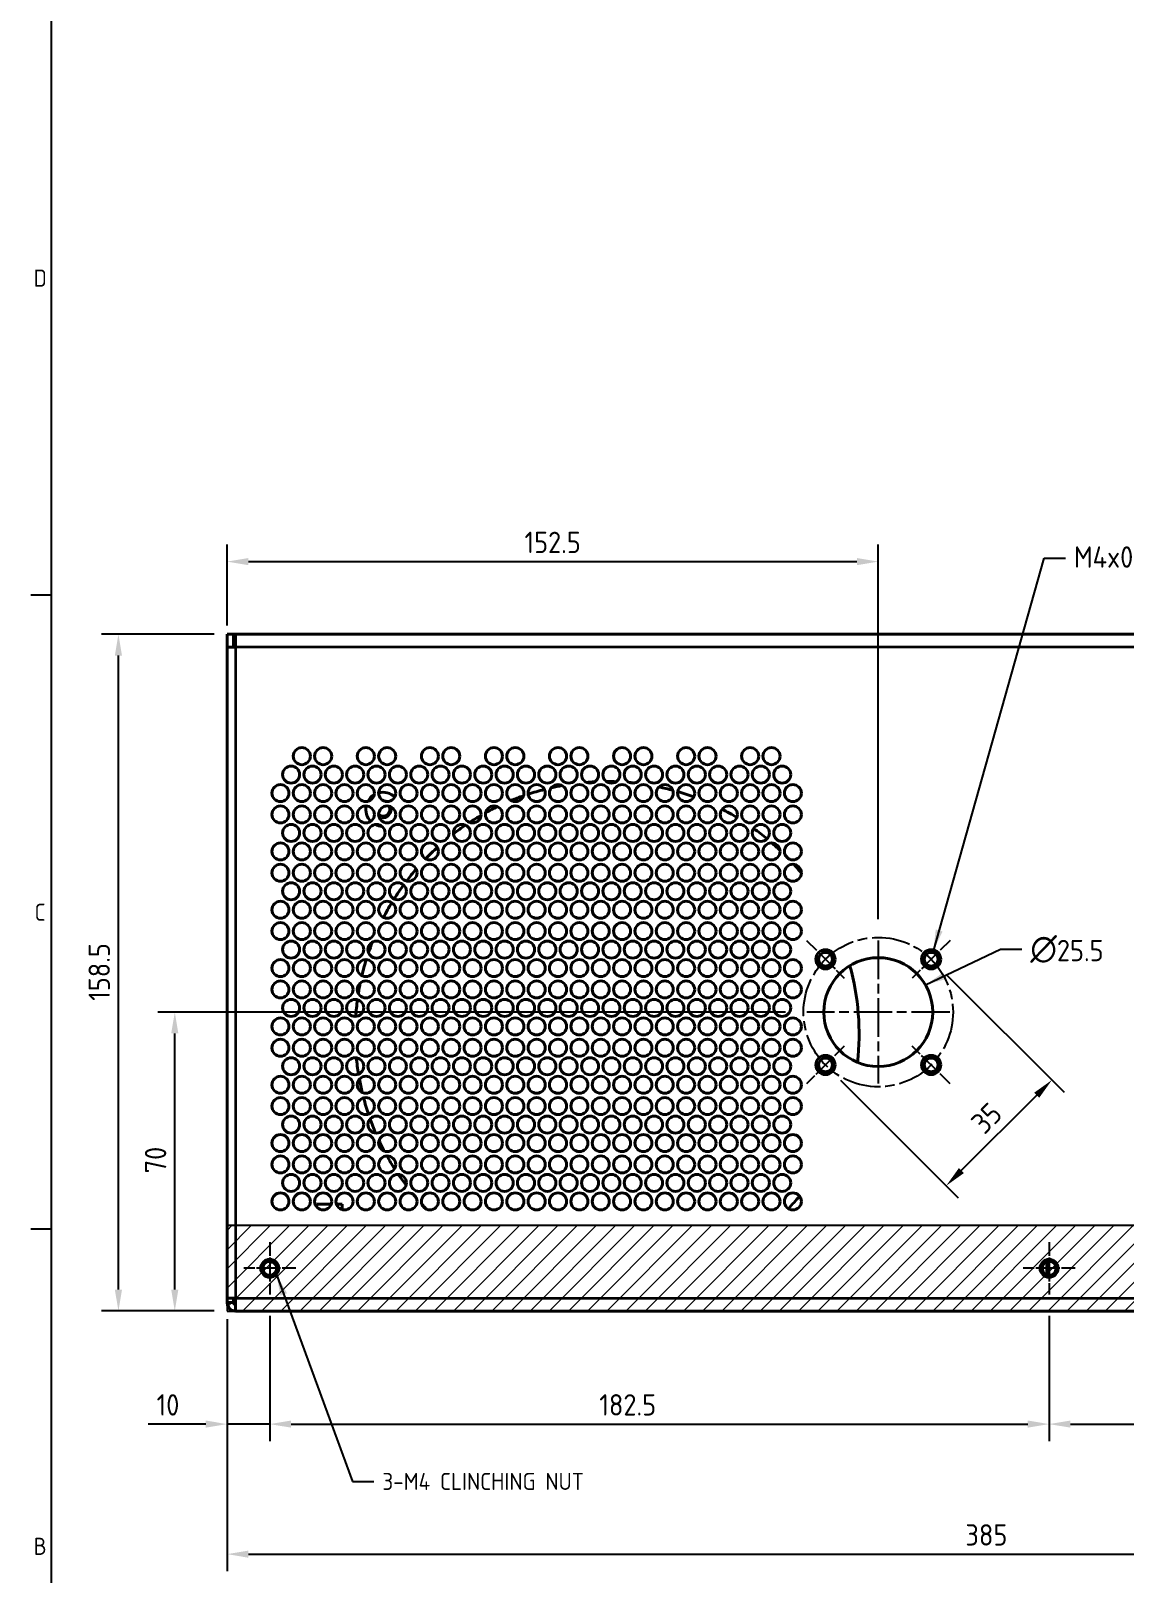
# Model space of a CAD drawing. Header units: millimetres. Extents: x 0 to 1682, y 0 to 1188.
# Drawn here: x 35.2 to 291.2, y 216.4 to 577.6 of the extents above; entities that cross this region are included whole.
import ezdxf

# ---------------------------------------------------------------- set-up
doc = ezdxf.new("R2010")
doc.units = ezdxf.units.MM
doc.header["$LTSCALE"] = 2
doc.linetypes.add('CHAIN', pattern=[0.3543, 0.2362, -0.0295, 0.0591, -0.0295])
doc.layers.get('0').update_dxf_attribs({"color": 3, "lineweight": 25})
for name, color, linetype, lineweight in [('가시적인 것(ISO)', 3, 'Continuous', 40), ('가시적인 좁은 것(ISO)', 3, 'Continuous', 35), ('경계(ISO)', 7, 'Continuous', 25), ('기호(ISO)', 5, 'Continuous', 25), ('스케치 형상(ISO)', 3, 'Continuous', 25), ('중심 표식(ISO)', 1, 'Continuous', 25), ('중심선(ISO)', 1, 'Continuous', 25), ('치수(ISO)', 2, 'Continuous', 25), ('해치(ISO)', 7, 'Continuous', 18)]:
    doc.layers.add(name, color=color, linetype=linetype, lineweight=lineweight)
doc.styles.add('문자 텍스트_PSTEK_POSCO', font='isocp.shx')
doc.styles.add('치수 텍스트_PSTEK_POSCO', font='isocp.shx')
doc.dimstyles.new('치수_PSTEK_POSCO', dxfattribs={"dimscale": 2, "dimtxt": 2.5, "dimasz": 2.5, "dimexe": 2, "dimexo": 2.5, "dimgap": 1, "dimtad": 1, "dimrnd": 1e-08, "dimdsep": 46, "dimtxsty": '치수 텍스트_PSTEK_POSCO', "dimcen": 0.09, "dimdle": 10, "dimclrd": 7, "dimclre": 7, "dimclrt": 2, "dimadec": 1, "dimazin": 2, "dimtfac": 1, "dimtmove": 0, "dimatfit": 3, "dimfxl": 0, "dimtolj": 1, "dimlwd": -1, "dimlwe": -1, "dimarcsym": 0})
doc.dimstyles.new('치수_PSTEK_POSCO$7', dxfattribs={"dimscale": 2, "dimtxt": 2.5, "dimasz": 2.5, "dimexe": 2, "dimexo": 2.5, "dimgap": 1, "dimtad": 1, "dimrnd": 1e-08, "dimdsep": 46, "dimtxsty": '치수 텍스트_PSTEK_POSCO', "dimcen": 0.09, "dimdle": 10, "dimclrd": 7, "dimclre": 7, "dimclrt": 2, "dimadec": 1, "dimazin": 2, "dimtfac": 1, "dimtmove": 0, "dimatfit": 3, "dimfxl": 0, "dimtolj": 1, "dimlwd": -1, "dimlwe": -1, "dimarcsym": 0})

# ---------------------------------------------------------------- blocks, each defined once
blk = doc.blocks.new('경계 Default Border')
at = {"layer": '경계(ISO)'}
for p, q in [((20, 222.75), (17.6, 222.75)), ((20, 148.5), (17.6, 148.5))]:
    blk.add_line(p, q, dxfattribs=at)
at = {"layer": '경계(ISO)', "flags": 128}
blk.add_lwpolyline([(20, 20), (20, 574)], dxfattribs=at)
at = {"layer": '경계(ISO)', "color": 2, "char_height": 2, "attachment_point": 7, "style": '문자 텍스트_PSTEK_POSCO'}
for s, insert in [('D', (17.92, 258.86)), ('C', (18.03, 184.61)), ('B', (17.92, 110.36))]:
    blk.add_mtext(s, dxfattribs=dict(at, insert=insert))
blk = doc.blocks.new('*D52')
at = {"layer": 'Defpoints', "color": 0}
for p in [(233.65, 453.33), (81.15, 433.33), (233.65, 364.58)]:
    blk.add_point(p, dxfattribs=at)
at = {"layer": '치수(ISO)', "color": 7}
for p, q in [((81.15, 438.33), (81.15, 457.33)), ((233.65, 369.58), (233.65, 457.33)), ((86.15, 453.33), (228.65, 453.33))]:
    blk.add_line(p, q, dxfattribs=at)
for points in [[(86.15, 454.16), (86.15, 452.49), (81.15, 453.33)], [(228.65, 454.16), (228.65, 452.49), (233.65, 453.33)]]:
    blk.add_solid(points, dxfattribs=at)
at = {"layer": '치수(ISO)', "color": 2, "insert": (150.8, 457.83), "char_height": 5, "attachment_point": 4, "style": '치수 텍스트_PSTEK_POSCO'}
blk.add_mtext('\\A1;152.5', dxfattribs=at)
blk = doc.blocks.new('*D53')
at = {"layer": 'Defpoints', "color": 0}
for p in [(68.91, 347.83), (216.9, 347.83), (83.15, 277.83)]:
    blk.add_point(p, dxfattribs=at)
at = {"layer": '치수(ISO)', "color": 7}
for p, q in [((211.9, 347.83), (64.91, 347.83)), ((68.91, 282.83), (68.91, 342.83)), ((78.15, 277.83), (64.91, 277.83))]:
    blk.add_line(p, q, dxfattribs=at)
for points in [[(68.07, 342.83), (69.74, 342.83), (68.91, 347.83)], [(68.07, 282.83), (69.74, 282.83), (68.91, 277.83)]]:
    blk.add_solid(points, dxfattribs=at)
at = {"layer": '치수(ISO)', "color": 2, "insert": (64.41, 310.07), "char_height": 5, "attachment_point": 4, "rotation": 90, "style": '치수 텍스트_PSTEK_POSCO'}
blk.add_mtext('\\A1;70', dxfattribs=at)
blk = doc.blocks.new('*D54')
at = {"layer": 'Defpoints', "color": 0}
for p in [(81.15, 280.89), (91.15, 281.73), (91.15, 251.34)]:
    blk.add_point(p, dxfattribs=at)
at = {"layer": '치수(ISO)', "color": 7}
for p, q in [((81.15, 275.89), (81.15, 247.34)), ((91.15, 276.73), (91.15, 247.34)), ((76.15, 251.34), (62.65, 251.34)), ((91.15, 251.34), (81.15, 251.34)), ((96.15, 251.34), (101.15, 251.34))]:
    blk.add_line(p, q, dxfattribs=at)
for points in [[(76.15, 252.18), (76.15, 250.51), (81.15, 251.34)], [(96.15, 252.18), (96.15, 250.51), (91.15, 251.34)]]:
    blk.add_solid(points, dxfattribs=at)
at = {"layer": '치수(ISO)', "color": 2, "insert": (64.65, 255.84), "char_height": 5, "attachment_point": 4, "style": '치수 텍스트_PSTEK_POSCO'}
blk.add_mtext('\\A1;10', dxfattribs=at)
blk = doc.blocks.new('*D55')
at = {"layer": 'Defpoints', "color": 0}
for p in [(91.15, 281.73), (273.65, 281.73), (273.65, 251.34)]:
    blk.add_point(p, dxfattribs=at)
at = {"layer": '치수(ISO)', "color": 7}
for p, q in [((91.15, 276.73), (91.15, 247.34)), ((273.65, 276.73), (273.65, 247.34)), ((96.15, 251.34), (268.65, 251.34))]:
    blk.add_line(p, q, dxfattribs=at)
for points in [[(96.15, 252.18), (96.15, 250.51), (91.15, 251.34)], [(268.65, 252.18), (268.65, 250.51), (273.65, 251.34)]]:
    blk.add_solid(points, dxfattribs=at)
at = {"layer": '치수(ISO)', "color": 2, "insert": (168.32, 255.85), "char_height": 5, "attachment_point": 4, "style": '치수 텍스트_PSTEK_POSCO'}
blk.add_mtext('\\A1;182.5', dxfattribs=at)
blk = doc.blocks.new('*D56')
at = {"layer": 'Defpoints', "color": 0}
for p in [(273.65, 281.73), (456.15, 281.73), (456.15, 251.34)]:
    blk.add_point(p, dxfattribs=at)
at = {"layer": '치수(ISO)', "color": 7}
for p, q in [((273.65, 276.73), (273.65, 247.34)), ((456.15, 276.73), (456.15, 247.34)), ((278.65, 251.34), (451.15, 251.34))]:
    blk.add_line(p, q, dxfattribs=at)
for points in [[(278.65, 252.18), (278.65, 250.51), (273.65, 251.34)], [(451.15, 252.18), (451.15, 250.51), (456.15, 251.34)]]:
    blk.add_solid(points, dxfattribs=at)
at = {"layer": '치수(ISO)', "color": 2, "insert": (350.82, 255.85), "char_height": 5, "attachment_point": 4, "style": '치수 텍스트_PSTEK_POSCO'}
blk.add_mtext('\\A1;182.5', dxfattribs=at)
blk = doc.blocks.new('*D58')
at = {"layer": 'Defpoints', "color": 0}
for p in [(81.15, 280.89), (466.15, 280.89), (466.15, 220.89)]:
    blk.add_point(p, dxfattribs=at)
at = {"layer": '치수(ISO)', "color": 7}
for p, q in [((81.15, 275.89), (81.15, 216.89)), ((466.15, 275.89), (466.15, 216.89)), ((86.15, 220.89), (461.15, 220.89))]:
    blk.add_line(p, q, dxfattribs=at)
for points in [[(86.15, 221.72), (86.15, 220.05), (81.15, 220.89)], [(461.15, 221.72), (461.15, 220.05), (466.15, 220.89)]]:
    blk.add_solid(points, dxfattribs=at)
at = {"layer": '치수(ISO)', "color": 2, "insert": (254.05, 225.39), "char_height": 5, "attachment_point": 4, "style": '치수 텍스트_PSTEK_POSCO'}
blk.add_mtext('\\A1;385', dxfattribs=at)
blk = doc.blocks.new('*D60')
at = {"layer": 'Defpoints', "color": 0}
for p in [(55.71, 436.33), (83.15, 436.33), (83.15, 277.83)]:
    blk.add_point(p, dxfattribs=at)
at = {"layer": '치수(ISO)', "color": 7}
for p, q in [((78.15, 436.33), (51.71, 436.33)), ((55.71, 282.83), (55.71, 431.33)), ((78.15, 277.83), (51.71, 277.83))]:
    blk.add_line(p, q, dxfattribs=at)
for points in [[(54.87, 431.33), (56.54, 431.33), (55.71, 436.33)], [(54.87, 282.83), (56.54, 282.83), (55.71, 277.83)]]:
    blk.add_solid(points, dxfattribs=at)
at = {"layer": '치수(ISO)', "color": 2, "insert": (51.21, 350.47), "char_height": 5, "attachment_point": 4, "rotation": 90, "style": '치수 텍스트_PSTEK_POSCO'}
blk.add_mtext('\\A1;158.5', dxfattribs=at)
blk = doc.blocks.new('*D97')
at = {"layer": 'Defpoints', "color": 0}
for p in [(246.02, 360.2), (221.27, 335.45), (274.31, 331.92)]:
    blk.add_point(p, dxfattribs=at)
at = {"layer": '치수(ISO)', "color": 7}
for p, q in [((249.56, 356.66), (277.14, 329.09)), ((224.81, 331.92), (252.39, 304.34)), ((253.09, 310.7), (270.77, 328.38))]:
    blk.add_line(p, q, dxfattribs=at)
for points in [[(270.18, 328.97), (271.36, 327.79), (274.31, 331.92)], [(252.51, 311.29), (253.68, 310.11), (249.56, 307.17)]]:
    blk.add_solid(points, dxfattribs=at)
at = {"layer": '치수(ISO)', "color": 2, "insert": (256.73, 320.71), "char_height": 5, "attachment_point": 4, "rotation": 45, "style": '치수 텍스트_PSTEK_POSCO'}
blk.add_mtext('\\A1;35', dxfattribs=at)

msp = doc.modelspace()

# ---------------------------------------------------------------- hatches: boundary and pattern name
at = {"layer": '해치(ISO)'}
h = msp.add_hatch(dxfattribs=at)
h.set_pattern_fill('ANSI31', color=1, scale=25.4, style=0)
h.set_pattern_definition([(45, (0, 0), (-2.245064, 2.245064), [])])
h.paths.add_polyline_path([(81.1493, 277.8251), (466.1493, 277.8251), (466.1493, 297.8251), (81.1493, 297.8251)])

# ---------------------------------------------------------------- linework, layer by layer
at = {"layer": '가시적인 것(ISO)'}
for p, q in [((81.1493, 436.3251), (82.6493, 436.3251)), ((81.1493, 433.3251), (81.1493, 436.3251)), ((82.6493, 436.3251), (83.1493, 436.3251)), ((82.6493, 436.3251), (82.6493, 433.3251)), ((82.6493, 434.8251), (83.1493, 434.8251)), ((83.1493, 434.3251), (82.6493, 434.3251)), ((83.1493, 436.3251), (464.1493, 436.3251)), ((83.1493, 436.3251), (83.1493, 433.3251)), ((81.1493, 433.3251), (83.1493, 433.3251)), ((81.1493, 280.8858), (81.1493, 433.3251)), ((102.1993, 302.8251), (105.5336, 302.8251)), ((102.1993, 302.1175), (102.1993, 302.8251)), ((106.7649, 302.8251), (108.0993, 302.8251)), ((108.0993, 301.5722), (108.0993, 302.8251)), ((273.0993, 286.3003), (273.0993, 289.3499)), ((81.1493, 280.8858), (81.1493, 279.8251)), ((82.6493, 279.8251), (81.1493, 279.8251)), ((82.6493, 279.8251), (82.6493, 280.8349)), ((83.1493, 277.8251), (83.1493, 280.8251)), ((464.1493, 277.8251), (83.1493, 277.8251))]:
    msp.add_line(p, q, dxfattribs=at)
for centre, radius in [((98.6494, 407.7751), 2), ((103.6492, 407.7751), 2), ((113.6494, 407.7751), 2), ((118.6492, 407.7751), 2), ((128.6494, 407.7751), 2), ((133.6492, 407.7751), 2), ((143.6494, 407.7751), 2), ((148.6492, 407.7751), 2), ((158.6494, 407.7751), 2), ((163.6492, 407.7751), 2), ((173.6494, 407.7751), 2), ((178.6492, 407.7751), 2), ((188.6494, 407.7751), 2), ((193.6492, 407.7751), 2), ((203.6494, 407.7751), 2), ((208.6492, 407.7751), 2), ((96.1494, 403.4451), 2), ((101.1493, 403.4451), 2), ((106.1491, 403.4451), 2), ((111.1494, 403.4451), 2), ((116.1493, 403.4451), 2), ((121.1491, 403.4451), 2), ((126.1494, 403.4451), 2), ((131.1493, 403.4451), 2), ((136.1491, 403.4451), 2), ((141.1494, 403.4451), 2), ((146.1493, 403.4451), 2), ((151.1491, 403.4451), 2), ((156.1494, 403.4451), 2), ((161.1493, 403.4451), 2), ((166.1491, 403.4451), 2), ((171.1494, 403.4451), 2), ((176.1493, 403.4451), 2), ((181.1491, 403.4451), 2), ((186.1494, 403.4451), 2), ((191.1493, 403.4451), 2), ((196.1491, 403.4451), 2), ((201.1494, 403.4451), 2), ((206.1493, 403.4451), 2), ((211.1491, 403.4451), 2), ((93.6494, 399.1151), 2), ((98.6494, 399.1151), 2), ((103.6492, 399.1151), 2), ((108.6494, 399.1151), 2), ((113.6494, 399.1151), 2), ((118.6492, 399.1151), 2), ((123.6494, 399.1151), 2), ((128.6494, 399.1151), 2), ((133.6492, 399.1151), 2), ((138.6494, 399.1151), 2), ((143.6494, 399.1151), 2), ((148.6492, 399.1151), 2), ((153.6494, 399.1151), 2), ((158.6494, 399.1151), 2), ((163.6492, 399.1151), 2), ((168.6494, 399.1151), 2), ((173.6494, 399.1151), 2), ((178.6492, 399.1151), 2), ((183.6494, 399.1151), 2), ((188.6494, 399.1151), 2), ((193.6492, 399.1151), 2), ((198.6494, 399.1151), 2), ((203.6494, 399.1151), 2), ((208.6492, 399.1151), 2), ((213.6494, 399.1151), 2), ((93.6494, 394.1151), 2), ((98.6494, 394.1151), 2), ((103.6492, 394.1151), 2), ((108.6494, 394.1151), 2), ((113.6494, 394.1151), 2), ((118.6492, 394.1151), 2), ((123.6494, 394.1151), 2), ((128.6494, 394.1151), 2), ((133.6492, 394.1151), 2), ((138.6494, 394.1151), 2), ((143.6494, 394.1151), 2), ((148.6492, 394.1151), 2), ((153.6494, 394.1151), 2), ((158.6494, 394.1151), 2), ((163.6492, 394.1151), 2), ((168.6494, 394.1151), 2), ((173.6494, 394.1151), 2), ((178.6492, 394.1151), 2), ((183.6494, 394.1151), 2), ((188.6494, 394.1151), 2), ((193.6492, 394.1151), 2), ((198.6494, 394.1151), 2), ((203.6494, 394.1151), 2), ((208.6492, 394.1151), 2), ((213.6494, 394.1151), 2), ((96.1494, 389.7851), 2), ((101.1493, 389.7851), 2), ((106.1491, 389.7851), 2), ((111.1494, 389.7851), 2), ((116.1493, 389.7851), 2), ((121.1491, 389.7851), 2), ((126.1494, 389.7851), 2), ((131.1493, 389.7851), 2), ((136.1491, 389.7851), 2), ((141.1494, 389.7851), 2), ((146.1493, 389.7851), 2), ((151.1491, 389.7851), 2), ((156.1494, 389.7851), 2), ((161.1493, 389.7851), 2), ((166.1491, 389.7851), 2), ((171.1494, 389.7851), 2), ((176.1493, 389.7851), 2), ((181.1491, 389.7851), 2), ((186.1494, 389.7851), 2), ((191.1493, 389.7851), 2), ((196.1491, 389.7851), 2), ((201.1494, 389.7851), 2), ((206.1493, 389.7851), 2), ((211.1491, 389.7851), 2), ((93.6494, 385.4551), 2), ((98.6494, 385.4551), 2), ((103.6492, 385.4551), 2), ((108.6494, 385.4551), 2), ((113.6494, 385.4551), 2), ((118.6492, 385.4551), 2), ((123.6494, 385.4551), 2), ((128.6494, 385.4551), 2), ((133.6492, 385.4551), 2), ((138.6494, 385.4551), 2), ((143.6494, 385.4551), 2), ((148.6492, 385.4551), 2), ((153.6494, 385.4551), 2), ((158.6494, 385.4551), 2), ((163.6492, 385.4551), 2), ((168.6494, 385.4551), 2), ((173.6494, 385.4551), 2), ((178.6492, 385.4551), 2), ((183.6494, 385.4551), 2), ((188.6494, 385.4551), 2), ((193.6492, 385.4551), 2), ((198.6494, 385.4551), 2), ((203.6494, 385.4551), 2), ((208.6492, 385.4551), 2), ((213.6494, 385.4551), 2), ((93.6494, 380.4551), 2), ((98.6494, 380.4551), 2), ((103.6492, 380.4551), 2), ((108.6494, 380.4551), 2), ((113.6494, 380.4551), 2), ((118.6492, 380.4551), 2), ((123.6494, 380.4551), 2), ((128.6494, 380.4551), 2), ((133.6492, 380.4551), 2), ((138.6494, 380.4551), 2), ((143.6494, 380.4551), 2), ((148.6492, 380.4551), 2), ((153.6494, 380.4551), 2), ((158.6494, 380.4551), 2), ((163.6492, 380.4551), 2), ((168.6494, 380.4551), 2), ((173.6494, 380.4551), 2), ((178.6492, 380.4551), 2), ((183.6494, 380.4551), 2), ((188.6494, 380.4551), 2), ((193.6492, 380.4551), 2), ((198.6494, 380.4551), 2), ((203.6494, 380.4551), 2), ((208.6492, 380.4551), 2), ((213.6494, 380.4551), 2), ((96.1494, 376.1251), 2), ((101.1493, 376.1251), 2), ((106.1491, 376.1251), 2), ((111.1494, 376.1251), 2), ((116.1493, 376.1251), 2), ((121.1491, 376.1251), 2), ((126.1494, 376.1251), 2), ((131.1493, 376.1251), 2), ((136.1491, 376.1251), 2), ((141.1494, 376.1251), 2), ((146.1493, 376.1251), 2), ((151.1491, 376.1251), 2), ((156.1494, 376.1251), 2), ((161.1493, 376.1251), 2), ((166.1491, 376.1251), 2), ((171.1494, 376.1251), 2), ((176.1493, 376.1251), 2), ((181.1491, 376.1251), 2), ((186.1494, 376.1251), 2), ((191.1493, 376.1251), 2), ((196.1491, 376.1251), 2), ((201.1494, 376.1251), 2), ((206.1493, 376.1251), 2), ((211.1491, 376.1251), 2), ((93.6494, 371.7951), 2), ((98.6494, 371.7951), 2), ((103.6492, 371.7951), 2), ((108.6494, 371.7951), 2), ((113.6494, 371.7951), 2), ((118.6492, 371.7951), 2), ((123.6494, 371.7951), 2), ((128.6494, 371.7951), 2), ((133.6492, 371.7951), 2), ((138.6494, 371.7951), 2), ((143.6494, 371.7951), 2), ((148.6492, 371.7951), 2), ((153.6494, 371.7951), 2), ((158.6494, 371.7951), 2), ((163.6492, 371.7951), 2), ((168.6494, 371.7951), 2), ((173.6494, 371.7951), 2), ((178.6492, 371.7951), 2), ((183.6494, 371.7951), 2), ((188.6494, 371.7951), 2), ((193.6492, 371.7951), 2), ((198.6494, 371.7951), 2), ((203.6494, 371.7951), 2), ((208.6492, 371.7951), 2), ((213.6494, 371.7951), 2), ((93.6494, 366.7951), 2), ((98.6494, 366.7951), 2), ((103.6492, 366.7951), 2), ((108.6494, 366.7951), 2), ((113.6494, 366.7951), 2), ((118.6492, 366.7951), 2), ((123.6494, 366.7951), 2), ((128.6494, 366.7951), 2), ((133.6492, 366.7951), 2), ((138.6494, 366.7951), 2), ((143.6494, 366.7951), 2), ((148.6492, 366.7951), 2), ((153.6494, 366.7951), 2), ((158.6494, 366.7951), 2), ((163.6492, 366.7951), 2), ((168.6494, 366.7951), 2), ((173.6494, 366.7951), 2), ((178.6492, 366.7951), 2), ((183.6494, 366.7951), 2), ((188.6494, 366.7951), 2), ((193.6492, 366.7951), 2), ((198.6494, 366.7951), 2), ((203.6494, 366.7951), 2), ((208.6492, 366.7951), 2), ((213.6494, 366.7951), 2), ((96.1494, 362.4651), 2), ((101.1493, 362.4651), 2), ((106.1491, 362.4651), 2), ((111.1494, 362.4651), 2), ((116.1493, 362.4651), 2), ((121.1491, 362.4651), 2), ((126.1494, 362.4651), 2), ((131.1493, 362.4651), 2), ((136.1491, 362.4651), 2), ((141.1494, 362.4651), 2), ((146.1493, 362.4651), 2), ((151.1491, 362.4651), 2), ((156.1494, 362.4651), 2), ((161.1493, 362.4651), 2), ((166.1491, 362.4651), 2), ((171.1494, 362.4651), 2), ((176.1493, 362.4651), 2), ((181.1491, 362.4651), 2), ((186.1494, 362.4651), 2), ((191.1493, 362.4651), 2), ((196.1491, 362.4651), 2), ((201.1494, 362.4651), 2), ((206.1493, 362.4651), 2), ((211.1491, 362.4651), 2), ((221.2749, 360.1995), 2.25), ((221.2749, 360.1995), 1.621), ((246.0236, 360.1995), 2.25), ((246.0236, 360.1995), 1.621), ((93.6494, 358.1351), 2), ((98.6494, 358.1351), 2), ((103.6492, 358.1351), 2), ((108.6494, 358.1351), 2), ((113.6494, 358.1351), 2), ((118.6492, 358.1351), 2), ((123.6494, 358.1351), 2), ((128.6494, 358.1351), 2), ((133.6492, 358.1351), 2), ((138.6494, 358.1351), 2), ((143.6494, 358.1351), 2), ((148.6492, 358.1351), 2), ((153.6494, 358.1351), 2), ((158.6494, 358.1351), 2), ((163.6492, 358.1351), 2), ((168.6494, 358.1351), 2), ((173.6494, 358.1351), 2), ((178.6492, 358.1351), 2), ((183.6494, 358.1351), 2), ((188.6494, 358.1351), 2), ((193.6492, 358.1351), 2), ((198.6494, 358.1351), 2), ((203.6494, 358.1351), 2), ((208.6492, 358.1351), 2), ((213.6494, 358.1351), 2), ((233.6493, 347.8251), 12.75), ((93.6494, 353.1351), 2), ((98.6494, 353.1351), 2), ((103.6492, 353.1351), 2), ((108.6494, 353.1351), 2), ((113.6494, 353.1351), 2), ((118.6492, 353.1351), 2), ((123.6494, 353.1351), 2), ((128.6494, 353.1351), 2), ((133.6492, 353.1351), 2), ((138.6494, 353.1351), 2), ((143.6494, 353.1351), 2), ((148.6492, 353.1351), 2), ((153.6494, 353.1351), 2), ((158.6494, 353.1351), 2), ((163.6492, 353.1351), 2), ((168.6494, 353.1351), 2), ((173.6494, 353.1351), 2), ((178.6492, 353.1351), 2), ((183.6494, 353.1351), 2), ((188.6494, 353.1351), 2), ((193.6492, 353.1351), 2), ((198.6494, 353.1351), 2), ((203.6494, 353.1351), 2), ((208.6492, 353.1351), 2), ((213.6494, 353.1351), 2), ((96.1494, 348.8051), 2), ((101.1493, 348.8051), 2), ((106.1491, 348.8051), 2), ((111.1494, 348.8051), 2), ((116.1493, 348.8051), 2), ((121.1491, 348.8051), 2), ((126.1494, 348.8051), 2), ((131.1493, 348.8051), 2), ((136.1491, 348.8051), 2), ((141.1494, 348.8051), 2), ((146.1493, 348.8051), 2), ((151.1491, 348.8051), 2), ((156.1494, 348.8051), 2), ((161.1493, 348.8051), 2), ((166.1491, 348.8051), 2), ((171.1494, 348.8051), 2), ((176.1493, 348.8051), 2), ((181.1491, 348.8051), 2), ((186.1494, 348.8051), 2), ((191.1493, 348.8051), 2), ((196.1491, 348.8051), 2), ((201.1494, 348.8051), 2), ((206.1493, 348.8051), 2), ((211.1491, 348.8051), 2), ((93.6494, 344.4751), 2), ((98.6494, 344.4751), 2), ((103.6492, 344.4751), 2), ((108.6494, 344.4751), 2), ((113.6494, 344.4751), 2), ((118.6492, 344.4751), 2), ((123.6494, 344.4751), 2), ((128.6494, 344.4751), 2), ((133.6492, 344.4751), 2), ((138.6494, 344.4751), 2), ((143.6494, 344.4751), 2), ((148.6492, 344.4751), 2), ((153.6494, 344.4751), 2), ((158.6494, 344.4751), 2), ((163.6492, 344.4751), 2), ((168.6494, 344.4751), 2), ((173.6494, 344.4751), 2), ((178.6492, 344.4751), 2), ((183.6494, 344.4751), 2), ((188.6494, 344.4751), 2), ((193.6492, 344.4751), 2), ((198.6494, 344.4751), 2), ((203.6494, 344.4751), 2), ((208.6492, 344.4751), 2), ((213.6494, 344.4751), 2), ((93.6494, 339.4751), 2), ((98.6494, 339.4751), 2), ((103.6492, 339.4751), 2), ((108.6494, 339.4751), 2), ((113.6494, 339.4751), 2), ((118.6492, 339.4751), 2), ((123.6494, 339.4751), 2), ((128.6494, 339.4751), 2), ((133.6492, 339.4751), 2), ((138.6494, 339.4751), 2), ((143.6494, 339.4751), 2), ((148.6492, 339.4751), 2), ((153.6494, 339.4751), 2), ((158.6494, 339.4751), 2), ((163.6492, 339.4751), 2), ((168.6494, 339.4751), 2), ((173.6494, 339.4751), 2), ((178.6492, 339.4751), 2), ((183.6494, 339.4751), 2), ((188.6494, 339.4751), 2), ((193.6492, 339.4751), 2), ((198.6494, 339.4751), 2), ((203.6494, 339.4751), 2), ((208.6492, 339.4751), 2), ((213.6494, 339.4751), 2), ((96.1494, 335.1451), 2), ((101.1493, 335.1451), 2), ((106.1491, 335.1451), 2), ((111.1494, 335.1451), 2), ((116.1493, 335.1451), 2), ((121.1491, 335.1451), 2), ((126.1494, 335.1451), 2), ((131.1493, 335.1451), 2), ((136.1491, 335.1451), 2), ((141.1494, 335.1451), 2), ((146.1493, 335.1451), 2), ((151.1491, 335.1451), 2), ((156.1494, 335.1451), 2), ((161.1493, 335.1451), 2), ((166.1491, 335.1451), 2), ((171.1494, 335.1451), 2), ((176.1493, 335.1451), 2), ((181.1491, 335.1451), 2), ((186.1494, 335.1451), 2), ((191.1493, 335.1451), 2), ((196.1491, 335.1451), 2), ((201.1494, 335.1451), 2), ((206.1493, 335.1451), 2), ((211.1491, 335.1451), 2), ((221.2749, 335.4507), 2.25), ((221.2749, 335.4507), 1.621), ((246.0236, 335.4507), 2.25), ((246.0236, 335.4507), 1.621), ((93.6494, 330.8151), 2), ((98.6494, 330.8151), 2), ((103.6492, 330.8151), 2), ((108.6494, 330.8151), 2), ((113.6494, 330.8151), 2), ((118.6492, 330.8151), 2), ((123.6494, 330.8151), 2), ((128.6494, 330.8151), 2), ((133.6492, 330.8151), 2), ((138.6494, 330.8151), 2), ((143.6494, 330.8151), 2), ((148.6492, 330.8151), 2), ((153.6494, 330.8151), 2), ((158.6494, 330.8151), 2), ((163.6492, 330.8151), 2), ((168.6494, 330.8151), 2), ((173.6494, 330.8151), 2), ((178.6492, 330.8151), 2), ((183.6494, 330.8151), 2), ((188.6494, 330.8151), 2), ((193.6492, 330.8151), 2), ((198.6494, 330.8151), 2), ((203.6494, 330.8151), 2), ((208.6492, 330.8151), 2), ((213.6494, 330.8151), 2), ((93.6494, 325.8151), 2), ((98.6494, 325.8151), 2), ((103.6492, 325.8151), 2), ((108.6494, 325.8151), 2), ((113.6494, 325.8151), 2), ((118.6492, 325.8151), 2), ((123.6494, 325.8151), 2), ((128.6494, 325.8151), 2), ((133.6492, 325.8151), 2), ((138.6494, 325.8151), 2), ((143.6494, 325.8151), 2), ((148.6492, 325.8151), 2), ((153.6494, 325.8151), 2), ((158.6494, 325.8151), 2), ((163.6492, 325.8151), 2), ((168.6494, 325.8151), 2), ((173.6494, 325.8151), 2), ((178.6492, 325.8151), 2), ((183.6494, 325.8151), 2), ((188.6494, 325.8151), 2), ((193.6492, 325.8151), 2), ((198.6494, 325.8151), 2), ((203.6494, 325.8151), 2), ((208.6492, 325.8151), 2), ((213.6494, 325.8151), 2), ((96.1494, 321.4851), 2), ((101.1493, 321.4851), 2), ((106.1491, 321.4851), 2), ((111.1494, 321.4851), 2), ((116.1493, 321.4851), 2), ((121.1491, 321.4851), 2), ((126.1494, 321.4851), 2), ((131.1493, 321.4851), 2), ((136.1491, 321.4851), 2), ((141.1494, 321.4851), 2), ((146.1493, 321.4851), 2), ((151.1491, 321.4851), 2), ((156.1494, 321.4851), 2), ((161.1493, 321.4851), 2), ((166.1491, 321.4851), 2), ((171.1494, 321.4851), 2), ((176.1493, 321.4851), 2), ((181.1491, 321.4851), 2), ((186.1494, 321.4851), 2), ((191.1493, 321.4851), 2), ((196.1491, 321.4851), 2), ((201.1494, 321.4851), 2), ((206.1493, 321.4851), 2), ((211.1491, 321.4851), 2), ((93.6494, 317.1551), 2), ((98.6494, 317.1551), 2), ((103.6492, 317.1551), 2), ((108.6494, 317.1551), 2), ((113.6494, 317.1551), 2), ((118.6492, 317.1551), 2), ((123.6494, 317.1551), 2), ((128.6494, 317.1551), 2), ((133.6492, 317.1551), 2), ((138.6494, 317.1551), 2), ((143.6494, 317.1551), 2), ((148.6492, 317.1551), 2), ((153.6494, 317.1551), 2), ((158.6494, 317.1551), 2), ((163.6492, 317.1551), 2), ((168.6494, 317.1551), 2), ((173.6494, 317.1551), 2), ((178.6492, 317.1551), 2), ((183.6494, 317.1551), 2), ((188.6494, 317.1551), 2), ((193.6492, 317.1551), 2), ((198.6494, 317.1551), 2), ((203.6494, 317.1551), 2), ((208.6492, 317.1551), 2), ((213.6494, 317.1551), 2), ((93.6494, 312.1551), 2), ((98.6494, 312.1551), 2), ((103.6492, 312.1551), 2), ((108.6494, 312.1551), 2), ((113.6494, 312.1551), 2), ((118.6492, 312.1551), 2), ((123.6494, 312.1551), 2), ((128.6494, 312.1551), 2), ((133.6492, 312.1551), 2), ((138.6494, 312.1551), 2), ((143.6494, 312.1551), 2), ((148.6492, 312.1551), 2), ((153.6494, 312.1551), 2), ((158.6494, 312.1551), 2), ((163.6492, 312.1551), 2), ((168.6494, 312.1551), 2), ((173.6494, 312.1551), 2), ((178.6492, 312.1551), 2), ((183.6494, 312.1551), 2), ((188.6494, 312.1551), 2), ((193.6492, 312.1551), 2), ((198.6494, 312.1551), 2), ((203.6494, 312.1551), 2), ((208.6492, 312.1551), 2), ((213.6494, 312.1551), 2), ((96.1494, 307.8251), 2), ((101.1493, 307.8251), 2), ((106.1491, 307.8251), 2), ((111.1494, 307.8251), 2), ((116.1493, 307.8251), 2), ((121.1491, 307.8251), 2), ((126.1494, 307.8251), 2), ((131.1493, 307.8251), 2), ((136.1491, 307.8251), 2), ((141.1494, 307.8251), 2), ((146.1493, 307.8251), 2), ((151.1491, 307.8251), 2), ((156.1494, 307.8251), 2), ((161.1493, 307.8251), 2), ((166.1491, 307.8251), 2), ((171.1494, 307.8251), 2), ((176.1493, 307.8251), 2), ((181.1491, 307.8251), 2), ((186.1494, 307.8251), 2), ((191.1493, 307.8251), 2), ((196.1491, 307.8251), 2), ((201.1494, 307.8251), 2), ((206.1493, 307.8251), 2), ((211.1491, 307.8251), 2), ((93.6494, 303.4951), 2), ((98.6494, 303.4951), 2), ((103.6492, 303.4951), 2), ((108.6494, 303.4951), 2), ((113.6494, 303.4951), 2), ((118.6492, 303.4951), 2), ((123.6494, 303.4951), 2), ((128.6494, 303.4951), 2), ((133.6492, 303.4951), 2), ((138.6494, 303.4951), 2), ((143.6494, 303.4951), 2), ((148.6492, 303.4951), 2), ((153.6494, 303.4951), 2), ((158.6494, 303.4951), 2), ((163.6492, 303.4951), 2), ((168.6494, 303.4951), 2), ((173.6494, 303.4951), 2), ((178.6492, 303.4951), 2), ((183.6494, 303.4951), 2), ((188.6494, 303.4951), 2), ((193.6492, 303.4951), 2), ((198.6494, 303.4951), 2), ((203.6494, 303.4951), 2), ((208.6492, 303.4951), 2), ((213.6494, 303.4951), 2), ((91.1493, 287.8251), 2.1), ((91.1493, 287.8251), 1.621), ((273.6493, 287.8251), 2.1), ((273.6493, 287.8251), 1.621)]:
    msp.add_circle(centre, radius, dxfattribs=at)
for centre, radius, start, end in [((170.1493, 342.8251), 59, 92.851868, 94.698766), ((170.1493, 342.8251), 59, 87.942182, 90.167387), ((170.1493, 342.8251), 59, 83.799956, 84.89491), ((117.6493, 395.3251), 4, 120.490537, 152.596784), ((117.6493, 395.3251), 4, 45.987692, 104.452854), ((170.1493, 342.8251), 59, 109.408984, 112.399921), ((170.1493, 342.8251), 59, 104.417756, 108.256454), ((170.1493, 342.8251), 59, 100.299409, 102.793619), ((170.1493, 342.8251), 59, 74.884737, 78.142135), ((170.1493, 342.8251), 59, 69.883837, 73.729275), ((117.6493, 395.3251), 4, 168.63166, 225.030054), ((117.6493, 395.3251), 1.621, 231.956172, 27.183507), ((170.1493, 342.8251), 59, 120.01119, 123.101423), ((170.1493, 342.8251), 59, 115.806039, 118.841908), ((170.1493, 342.8251), 59, 67.265221, 67.415697), ((170.1493, 342.8251), 59, 59.018587, 62.862595), ((117.6493, 395.3251), 4, 243.026188, 266.673706), ((170.1493, 342.8251), 59, 124.222176, 127.588673), ((170.1493, 342.8251), 59, 50.593487, 54.458252), ((170.1493, 342.8251), 59, 46.680215, 49.148255), ((170.1493, 342.8251), 59, 132.356172, 136.104672), ((170.1493, 342.8251), 59, 43.842869, 44.999583), ((170.1493, 342.8251), 59, 139.258523, 142.778544), ((170.1493, 342.8251), 59, 39.541139, 42.182143), ((170.1493, 342.8251), 59, 143.876594, 147.72415), ((170.1493, 342.8251), 59, 148.702293, 152.580157), ((170.1493, 342.8251), 59, 158.756938, 161.270034), ((170.1493, 342.8251), 59, 162.941315, 166.735553), ((170.1493, 342.8251), 59, 353.406268, 15.598111), ((170.1493, 342.8251), 59, 168.435419, 170.881694), ((170.1493, 342.8251), 59, 172.297351, 176.127615), ((170.1493, 342.8251), 59, 185.543125, 189.289835), ((170.1493, 342.8251), 59, 190.458618, 193.542488), ((170.1493, 342.8251), 59, 194.812834, 198.697305), ((170.1493, 342.8251), 59, 199.83309, 203.293305), ((170.1493, 342.8251), 59, 205.146399, 207.841145), ((170.1493, 342.8251), 59, 209.074745, 212.475655), ((170.1493, 342.8251), 59, 214.011489, 217.063704), ((170.1493, 342.8251), 59, 219.634662, 220.814941), ((170.1493, 342.8251), 59, 315.965041, 319.799195), ((170.1493, 342.8251), 59, 222.652974, 224.271488)]:
    msp.add_arc(centre, radius, start, end, dxfattribs=at)
for points in [[(83.1493, 280.8251), (82.3643, 280.8403), (81.6029, 280.8554), (81.302, 280.8706), (81.2015, 280.8756), (81.1493, 280.8807), (81.1493, 280.8858)], [(81.1493, 279.8251), (81.1493, 279.0401), (81.6577, 278.2787), (82.3827, 277.9778), (82.6249, 277.8773), (82.8871, 277.8251), (83.1493, 277.8251)]]:
    msp.add_open_spline(points, degree=3, knots=[0, 0, 0, 0, 1.17745307, 1.17745307, 1.17745307, 1.57079633, 1.57079633, 1.57079633, 1.57079633], dxfattribs=at)
for points in [[(82.6493, 279.9957), (82.8124, 279.9388), (82.9808, 279.882), (83.1493, 279.8251)], [(83.1493, 279.3251), (82.8875, 279.3251), (82.6493, 279.5633), (82.6493, 279.8251)], [(83.1493, 279.8251), (82.9001, 280.1617), (82.6722, 280.4983), (82.6509, 280.8348)]]:
    msp.add_open_spline(points, degree=3, dxfattribs=at)
at = {"layer": '가시적인 좁은 것(ISO)'}
for p, q in [((83.1493, 433.3251), (83.1493, 280.8251)), ((464.1493, 433.3251), (83.1493, 433.3251)), ((83.1493, 280.8251), (464.1493, 280.8251))]:
    msp.add_line(p, q, dxfattribs=at)
for centre, start, end in [((117.6493, 395.3251), 63.71949, 86.721057), ((117.6493, 395.3251), 260, 16.464389), ((221.2749, 360.1995), 190, 100), ((246.0236, 360.1995), 190, 100), ((221.2749, 335.4507), 190, 100), ((246.0236, 335.4507), 190, 100), ((91.1493, 287.8251), 190, 100), ((273.6493, 287.8251), 190, 100)]:
    msp.add_arc(centre, 2, start, end, dxfattribs=at)
at = {"layer": '스케치 형상(ISO)'}
for p, q in [((466.1493, 297.8251), (81.1493, 297.8251)), ((81.1493, 297.8251), (81.1493, 277.8251)), ((81.1493, 277.8251), (466.1493, 277.8251))]:
    msp.add_line(p, q, dxfattribs=at)
at = {"layer": '중심 표식(ISO)', "linetype": 'CHAIN', "ltscale": 6.944946}
for p, q in [((216.8555, 364.6189), (225.6943, 355.7801)), ((250.4431, 364.6189), (241.6042, 355.7801)), ((225.6943, 339.8701), (216.8555, 331.0313)), ((250.4431, 331.0313), (241.6042, 339.8701))]:
    msp.add_line(p, q, dxfattribs=at)
at = {"layer": '중심 표식(ISO)', "linetype": 'CHAIN', "ltscale": 19.051651}
for p, q in [((233.6493, 364.5751), (233.6493, 331.0751)), ((250.3993, 347.8251), (216.8993, 347.8251))]:
    msp.add_line(p, q, dxfattribs=at)
at = {"layer": '중심 표식(ISO)', "linetype": 'CHAIN', "ltscale": 6.778265}
for p, q in [((91.1493, 293.9251), (91.1493, 281.7251)), ((273.6493, 293.9251), (273.6493, 281.7251)), ((97.2493, 287.8251), (85.0493, 287.8251)), ((279.7493, 287.8251), (267.5493, 287.8251))]:
    msp.add_line(p, q, dxfattribs=at)
at = {"layer": '중심선(ISO)', "linetype": 'CHAIN', "ltscale": 19.051651}
msp.add_circle((233.6493, 347.8251), 17.5, dxfattribs=at)

# ---------------------------------------------------------------- block references
at = {"xscale": 2, "yscale": 2, "zscale": 2}
msp.add_blockref('경계 Default Border', (0, 0), dxfattribs=at)

# ---------------------------------------------------------------- texts
at = {"layer": '기호(ISO)', "color": 2, "char_height": 5, "attachment_point": 4, "line_spacing_factor": 0.4375, "style": '치수 텍스트_PSTEK_POSCO'}
for s, insert, width in [('{M4x0.7 CLINCHING NUT(내부)}', (279.4648, 454.138), 94.162338), ('{\\fisocp|b0|i0;\\H5.0000;\\fAIGDT|b0|i0;\\H6.0000;n\\fisocp|b0|i0;\\H5.0000;25.5 }', (269.2613, 362.5465), 22.506971)]:
    msp.add_mtext(s, dxfattribs=dict(at, insert=insert, width=width))
at = {"layer": '기호(ISO)', "color": 2, "insert": (117.5297, 237.9152), "char_height": 4, "width": 54.235997, "attachment_point": 4, "style": '치수 텍스트_PSTEK_POSCO'}
msp.add_mtext('{\\fISOCP|b0|i0;\\H4.0000;3-M4 CLINCHING NUT}', dxfattribs=at)

# ---------------------------------------------------------------- dimensions: what is measured, and where the dimension line sits
at = {"layer": '치수(ISO)', "color": 7}
for base, p1, p2, picture, middle in [((233.6493, 453.3251), (81.1493, 433.3251), (233.6493, 364.5751), '*D52', (157.3993, 453.3251)), ((466.1493, 220.8858), (81.1493, 280.8858), (466.1493, 280.8858), '*D58', (258.6493, 220.8858))]:
    dim = msp.add_linear_dim(base=base, p1=p1, p2=p2, dimstyle='치수_PSTEK_POSCO', override={"dimdec": 2, "dimtp": 0, "dimtm": 0, "dimtdec": 2, "dimtofl": 0, "dimatfit": 1}, dxfattribs=at)
    dim.commit()
    dim.dimension.update_dxf_attribs({"geometry": picture, "text_midpoint": middle, "dimtype": 160})
for base, p1, p2, angle, override, picture, middle in [((55.7071, 436.3251), (83.1493, 277.8251), (83.1493, 436.3251), 90, {"dimdec": 2, "dimtp": 0, "dimtm": 0, "dimtdec": 2, "dimtofl": 0, "dimatfit": 1}, '*D60', (55.7071, 357.0751)), ((274.3079, 331.9152), (221.2749, 335.4507), (246.0236, 360.1995), 225.000003, {"dimdec": 2, "dimtp": 0, "dimtm": 0, "dimtdec": 2, "dimtofl": 0, "dimatfit": 1}, '*D97', (261.9336, 319.5408)), ((68.9063, 347.8251), (83.1493, 277.8251), (216.8993, 347.8251), 90, {"dimdec": 2, "dimtp": 0, "dimtm": 0, "dimtdec": 2, "dimtofl": 0, "dimatfit": 1}, '*D53', (68.9063, 312.8251)), ((91.1493, 251.3446), (81.1493, 280.8858), (91.1493, 281.7251), 180, {"dimdec": 2, "dimtp": 0, "dimtm": 0, "dimtdec": 2, "dimtofl": 1, "dimatfit": 1}, '*D54', (66.8973, 251.3446)), ((273.6493, 251.3446), (91.1493, 281.7251), (273.6493, 281.7251), 180, {"dimdec": 2, "dimtp": 0, "dimtm": 0, "dimtdec": 2, "dimtofl": 0, "dimatfit": 1}, '*D55', (174.9193, 251.3446)), ((456.1493, 251.3446), (273.6493, 281.7251), (456.1493, 281.7251), 180, {"dimdec": 2, "dimtp": 0, "dimtm": 0, "dimtdec": 2, "dimtofl": 0, "dimatfit": 1}, '*D56', (357.4193, 251.3446))]:
    dim = msp.add_linear_dim(base=base, p1=p1, p2=p2, angle=angle, dimstyle='치수_PSTEK_POSCO', override=override, dxfattribs=at)
    dim.commit()
    dim.dimension.update_dxf_attribs({"geometry": picture, "text_midpoint": middle, "dimtype": 160})

# ---------------------------------------------------------------- leaders
at = {"layer": '기호(ISO)', "color": 7, "annotation_type": 0, "has_hookline": 1, "hookline_direction": 0}
for points, text_width in [([(246.5413, 362.1313), (272.4648, 454.138), (277.4648, 454.138)], 82.1332), ([(244.6911, 354.2001), (262.2613, 362.5465), (267.2613, 362.5465)], 19.0356), ([(92.6938, 286.4023), (110.5297, 237.9152), (115.5297, 237.9152)], 52.8953)]:
    msp.add_leader(points, dimstyle='치수_PSTEK_POSCO$7', override={"dimtad": 0}, dxfattribs=dict(at, text_width=text_width))

doc.saveas('drawing.dxf')
